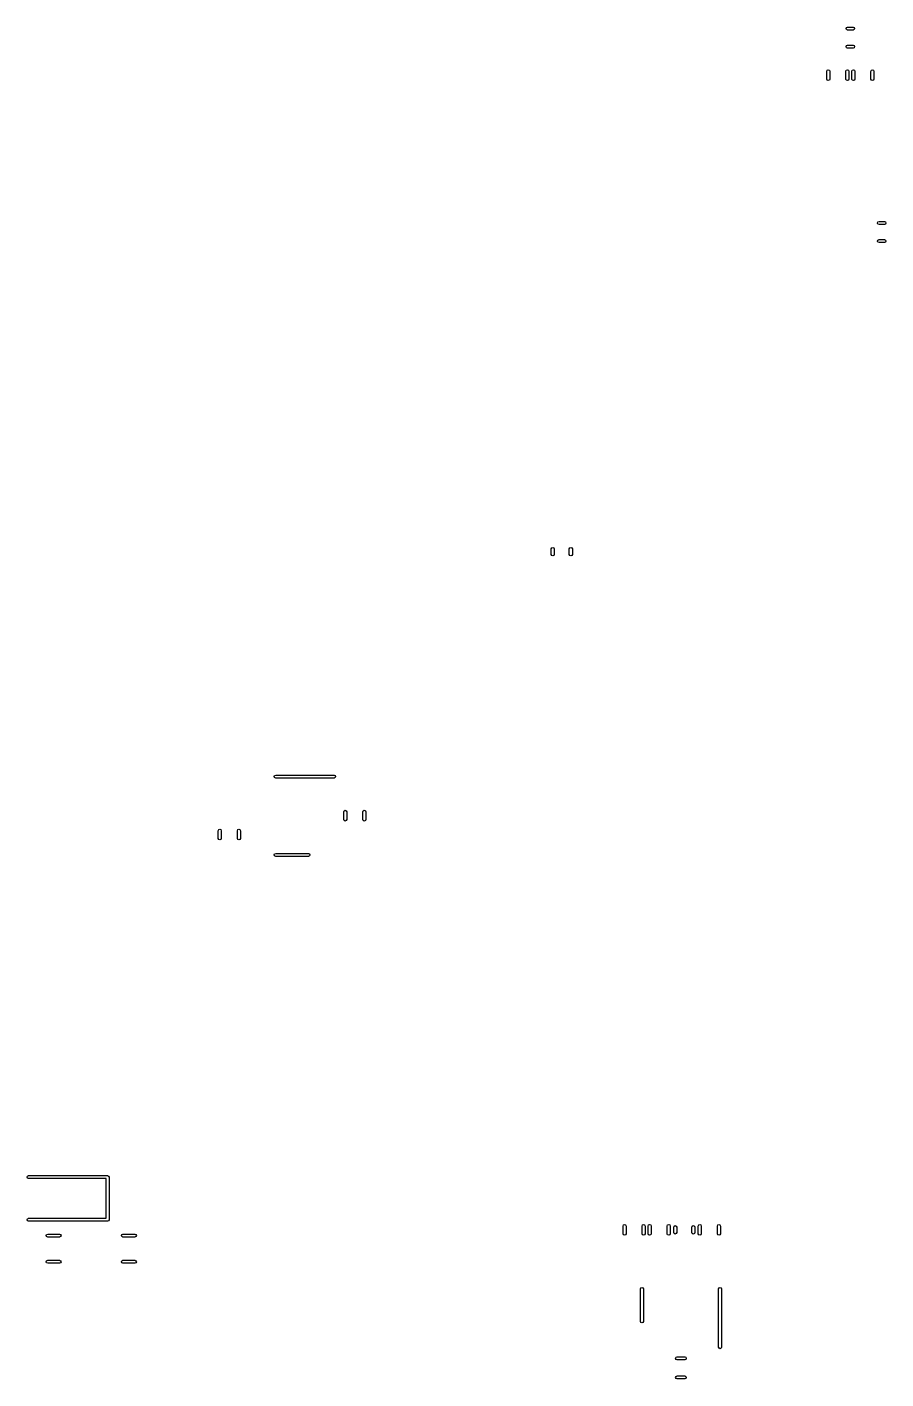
# Model space of a CAD drawing. Extents: x -2.59 to 3.11, y -1.11 to 1.37.
# Drawn here: x -2.591 to -1.243, y -0.982 to 1.139 of the extents above; entities that cross this region are included whole.
import ezdxf

# ---------------------------------------------------------------- set-up
doc = ezdxf.new("R2010")
doc.units = 0
doc.header["$MEASUREMENT"] = 0
doc.layers.add('BLACK', color=7, linetype='CONTINUOUS')

msp = doc.modelspace()

# ---------------------------------------------------------------- linework, layer by layer
at = {"layer": 'BLACK', "linetype": 'CONTINUOUS'}
for p, q in [((-1.3058, 1.1362), (-1.3051, 1.1379)), ((-1.3051, 1.1345), (-1.3058, 1.1362)), ((-1.3051, 1.1379), (-1.3035, 1.1386)), ((-1.3035, 1.1339), (-1.3051, 1.1345)), ((-1.3035, 1.1386), (-1.295, 1.1386)), ((-1.295, 1.1339), (-1.3035, 1.1339)), ((-1.295, 1.1386), (-1.2933, 1.1379)), ((-1.2933, 1.1345), (-1.295, 1.1339)), ((-1.2933, 1.1379), (-1.2926, 1.1362)), ((-1.2926, 1.1362), (-1.2933, 1.1345)), ((-1.3058, 1.1079), (-1.3051, 1.1095)), ((-1.3051, 1.1062), (-1.3058, 1.1079)), ((-1.3051, 1.1095), (-1.3035, 1.1102)), ((-1.3035, 1.1055), (-1.3051, 1.1062)), ((-1.3035, 1.1102), (-1.295, 1.1102)), ((-1.295, 1.1055), (-1.3035, 1.1055)), ((-1.295, 1.1102), (-1.2933, 1.1095)), ((-1.2933, 1.1062), (-1.295, 1.1055)), ((-1.2933, 1.1095), (-1.2926, 1.1079)), ((-1.2926, 1.1079), (-1.2933, 1.1062)), ((-1.3362, 1.069), (-1.3355, 1.0707)), ((-1.3362, 1.0569), (-1.3362, 1.069)), ((-1.3355, 1.0707), (-1.3339, 1.0714)), ((-1.3339, 1.0714), (-1.3322, 1.0707)), ((-1.3322, 1.0707), (-1.3315, 1.069)), ((-1.3315, 1.069), (-1.3315, 1.0569)), ((-1.3063, 1.069), (-1.3056, 1.0707)), ((-1.3063, 1.0569), (-1.3063, 1.069)), ((-1.3056, 1.0707), (-1.3039, 1.0714)), ((-1.3039, 1.0714), (-1.3023, 1.0707)), ((-1.3023, 1.0707), (-1.3016, 1.069)), ((-1.3016, 1.069), (-1.3016, 1.0569)), ((-1.2969, 1.069), (-1.2962, 1.0707)), ((-1.2969, 1.0569), (-1.2969, 1.069)), ((-1.2962, 1.0707), (-1.2945, 1.0714)), ((-1.2945, 1.0714), (-1.2928, 1.0707)), ((-1.2928, 1.0707), (-1.2921, 1.069)), ((-1.2921, 1.069), (-1.2921, 1.0569)), ((-1.2669, 1.069), (-1.2662, 1.0707)), ((-1.2669, 1.0569), (-1.2669, 1.069)), ((-1.2662, 1.0707), (-1.2646, 1.0714)), ((-1.2646, 1.0714), (-1.2629, 1.0707)), ((-1.2629, 1.0707), (-1.2622, 1.069)), ((-1.2622, 1.069), (-1.2622, 1.0569)), ((-1.3355, 1.0553), (-1.3362, 1.0569)), ((-1.3339, 1.0546), (-1.3355, 1.0553)), ((-1.3322, 1.0553), (-1.3339, 1.0546)), ((-1.3315, 1.0569), (-1.3322, 1.0553)), ((-1.3056, 1.0553), (-1.3063, 1.0569)), ((-1.3039, 1.0546), (-1.3056, 1.0553)), ((-1.3023, 1.0553), (-1.3039, 1.0546)), ((-1.3016, 1.0569), (-1.3023, 1.0553)), ((-1.2962, 1.0553), (-1.2969, 1.0569)), ((-1.2945, 1.0546), (-1.2962, 1.0553)), ((-1.2928, 1.0553), (-1.2945, 1.0546)), ((-1.2921, 1.0569), (-1.2928, 1.0553)), ((-1.2662, 1.0553), (-1.2669, 1.0569)), ((-1.2646, 1.0546), (-1.2662, 1.0553)), ((-1.2629, 1.0553), (-1.2646, 1.0546)), ((-1.2622, 1.0569), (-1.2629, 1.0553)), ((-1.2566, 0.8311), (-1.2559, 0.8328)), ((-1.2559, 0.8294), (-1.2566, 0.8311)), ((-1.2559, 0.8328), (-1.2543, 0.8335)), ((-1.2543, 0.8287), (-1.2559, 0.8294)), ((-1.2543, 0.8335), (-1.2457, 0.8335)), ((-1.2457, 0.8287), (-1.2543, 0.8287)), ((-1.2457, 0.8335), (-1.2441, 0.8328)), ((-1.2441, 0.8294), (-1.2457, 0.8287)), ((-1.2441, 0.8328), (-1.2434, 0.8311)), ((-1.2434, 0.8311), (-1.2441, 0.8294)), ((-1.2566, 0.8028), (-1.2559, 0.8044)), ((-1.2559, 0.8011), (-1.2566, 0.8028)), ((-1.2559, 0.8044), (-1.2543, 0.8051)), ((-1.2543, 0.8004), (-1.2559, 0.8011)), ((-1.2543, 0.8051), (-1.2457, 0.8051)), ((-1.2457, 0.8004), (-1.2543, 0.8004)), ((-1.2457, 0.8051), (-1.2441, 0.8044)), ((-1.2441, 0.8011), (-1.2457, 0.8004)), ((-1.2441, 0.8044), (-1.2434, 0.8028)), ((-1.2434, 0.8028), (-1.2441, 0.8011)), ((-1.7685, 0.32), (-1.7678, 0.3217)), ((-1.7685, 0.3115), (-1.7685, 0.32)), ((-1.7678, 0.3217), (-1.7661, 0.3224)), ((-1.7661, 0.3224), (-1.7645, 0.3217)), ((-1.7645, 0.3217), (-1.7638, 0.32)), ((-1.7638, 0.32), (-1.7638, 0.3115)), ((-1.7402, 0.32), (-1.7395, 0.3217)), ((-1.7402, 0.3115), (-1.7402, 0.32)), ((-1.7395, 0.3217), (-1.7378, 0.3224)), ((-1.7378, 0.3224), (-1.7361, 0.3217)), ((-1.7361, 0.3217), (-1.7354, 0.32)), ((-1.7354, 0.32), (-1.7354, 0.3115)), ((-1.7678, 0.3098), (-1.7685, 0.3115)), ((-1.7661, 0.3091), (-1.7678, 0.3098)), ((-1.7645, 0.3098), (-1.7661, 0.3091)), ((-1.7638, 0.3115), (-1.7645, 0.3098)), ((-1.7395, 0.3098), (-1.7402, 0.3115)), ((-1.7378, 0.3091), (-1.7395, 0.3098)), ((-1.7361, 0.3098), (-1.7378, 0.3091)), ((-1.7354, 0.3115), (-1.7361, 0.3098)), ((-2.2031, -0.037), (-2.2025, -0.0353)), ((-2.2025, -0.0387), (-2.2031, -0.037)), ((-2.2025, -0.0353), (-2.2008, -0.0346)), ((-2.2008, -0.0394), (-2.2025, -0.0387)), ((-2.2008, -0.0346), (-2.1092, -0.0346)), ((-2.1092, -0.0394), (-2.2008, -0.0394)), ((-2.1092, -0.0346), (-2.1076, -0.0353)), ((-2.1076, -0.0387), (-2.1092, -0.0394)), ((-2.1076, -0.0353), (-2.1069, -0.037)), ((-2.1069, -0.037), (-2.1076, -0.0387)), ((-2.0941, -0.0924), (-2.0934, -0.0907)), ((-2.0941, -0.1045), (-2.0941, -0.0924)), ((-2.0934, -0.1061), (-2.0941, -0.1045)), ((-2.0934, -0.0907), (-2.0917, -0.09)), ((-2.0917, -0.09), (-2.0901, -0.0907)), ((-2.0901, -0.0907), (-2.0894, -0.0924)), ((-2.0894, -0.1045), (-2.0901, -0.1061)), ((-2.0894, -0.0924), (-2.0894, -0.1045)), ((-2.0642, -0.0924), (-2.0635, -0.0907)), ((-2.0642, -0.1045), (-2.0642, -0.0924)), ((-2.0635, -0.1061), (-2.0642, -0.1045)), ((-2.0635, -0.0907), (-2.0618, -0.09)), ((-2.0618, -0.09), (-2.0601, -0.0907)), ((-2.0601, -0.0907), (-2.0595, -0.0924)), ((-2.0595, -0.1045), (-2.0601, -0.1061)), ((-2.0595, -0.0924), (-2.0595, -0.1045)), ((-2.2909, -0.1219), (-2.2902, -0.1202)), ((-2.2909, -0.134), (-2.2909, -0.1219)), ((-2.2902, -0.1202), (-2.2886, -0.1195)), ((-2.2886, -0.1195), (-2.2869, -0.1202)), ((-2.2869, -0.1202), (-2.2862, -0.1219)), ((-2.2862, -0.1219), (-2.2862, -0.134)), ((-2.261, -0.1219), (-2.2603, -0.1202)), ((-2.261, -0.134), (-2.261, -0.1219)), ((-2.2603, -0.1202), (-2.2587, -0.1195)), ((-2.2587, -0.1195), (-2.257, -0.1202)), ((-2.257, -0.1202), (-2.2563, -0.1219)), ((-2.2563, -0.1219), (-2.2563, -0.134)), ((-2.0917, -0.1068), (-2.0934, -0.1061)), ((-2.0901, -0.1061), (-2.0917, -0.1068)), ((-2.0618, -0.1068), (-2.0635, -0.1061)), ((-2.0601, -0.1061), (-2.0618, -0.1068)), ((-2.2902, -0.1357), (-2.2909, -0.134)), ((-2.2886, -0.1364), (-2.2902, -0.1357)), ((-2.2869, -0.1357), (-2.2886, -0.1364)), ((-2.2862, -0.134), (-2.2869, -0.1357)), ((-2.2603, -0.1357), (-2.261, -0.134)), ((-2.2587, -0.1364), (-2.2603, -0.1357)), ((-2.257, -0.1357), (-2.2587, -0.1364)), ((-2.2563, -0.134), (-2.257, -0.1357)), ((-2.2031, -0.1598), (-2.2025, -0.1582)), ((-2.2025, -0.1615), (-2.2031, -0.1598)), ((-2.2025, -0.1582), (-2.2008, -0.1575)), ((-2.2008, -0.1622), (-2.2025, -0.1615)), ((-2.2008, -0.1575), (-2.1496, -0.1575)), ((-2.1496, -0.1622), (-2.2008, -0.1622)), ((-2.1496, -0.1575), (-2.1479, -0.1582)), ((-2.1479, -0.1615), (-2.1496, -0.1622)), ((-2.1479, -0.1582), (-2.1472, -0.1598)), ((-2.1472, -0.1598), (-2.1479, -0.1615)), ((-2.5909, -0.6654), (-2.5903, -0.6637)), ((-2.5903, -0.667), (-2.5909, -0.6654)), ((-2.5903, -0.6637), (-2.5886, -0.663)), ((-2.5886, -0.6677), (-2.5903, -0.667)), ((-2.5886, -0.663), (-2.4646, -0.663)), ((-2.4669, -0.6677), (-2.5886, -0.6677)), ((-2.4669, -0.7299), (-2.4669, -0.6677)), ((-2.4646, -0.663), (-2.4629, -0.6637)), ((-2.4629, -0.6637), (-2.4622, -0.6654)), ((-2.4622, -0.6654), (-2.4622, -0.7323)), ((-2.5909, -0.7323), (-2.5903, -0.7306)), ((-2.5903, -0.734), (-2.5909, -0.7323)), ((-2.5903, -0.7306), (-2.5886, -0.7299)), ((-2.5886, -0.7346), (-2.5903, -0.734)), ((-2.5886, -0.7299), (-2.4669, -0.7299)), ((-2.4646, -0.7346), (-2.5886, -0.7346)), ((-2.4629, -0.734), (-2.4646, -0.7346)), ((-2.4622, -0.7323), (-2.4629, -0.734)), ((-1.6559, -0.742), (-1.6552, -0.7403)), ((-1.6559, -0.7541), (-1.6559, -0.742)), ((-1.6552, -0.7403), (-1.6535, -0.7396)), ((-1.6535, -0.7396), (-1.6519, -0.7403)), ((-1.6519, -0.7403), (-1.6512, -0.742)), ((-1.6512, -0.742), (-1.6512, -0.7541)), ((-1.626, -0.742), (-1.6253, -0.7403)), ((-1.626, -0.7541), (-1.626, -0.742)), ((-1.6253, -0.7403), (-1.6236, -0.7396)), ((-1.6236, -0.7396), (-1.622, -0.7403)), ((-1.622, -0.7403), (-1.6213, -0.742)), ((-1.6213, -0.742), (-1.6213, -0.7541)), ((-1.6165, -0.742), (-1.6158, -0.7403)), ((-1.6165, -0.7541), (-1.6165, -0.742)), ((-1.6158, -0.7403), (-1.6142, -0.7396)), ((-1.6142, -0.7396), (-1.6125, -0.7403)), ((-1.6125, -0.7403), (-1.6118, -0.742)), ((-1.6118, -0.742), (-1.6118, -0.7541)), ((-1.5866, -0.742), (-1.5859, -0.7403)), ((-1.5866, -0.7541), (-1.5866, -0.742)), ((-1.5859, -0.7403), (-1.5842, -0.7396)), ((-1.5842, -0.7396), (-1.5826, -0.7403)), ((-1.5826, -0.7403), (-1.5819, -0.742)), ((-1.5819, -0.742), (-1.5819, -0.7541)), ((-1.5764, -0.7438), (-1.5757, -0.7421)), ((-1.5757, -0.7421), (-1.574, -0.7414)), ((-1.574, -0.7414), (-1.5723, -0.7421)), ((-1.5723, -0.7421), (-1.5716, -0.7438)), ((-1.548, -0.7438), (-1.5473, -0.7421)), ((-1.5473, -0.7421), (-1.5457, -0.7414)), ((-1.5457, -0.7414), (-1.544, -0.7421)), ((-1.544, -0.7421), (-1.5433, -0.7438)), ((-1.5378, -0.742), (-1.5371, -0.7403)), ((-1.5378, -0.7541), (-1.5378, -0.742)), ((-1.5371, -0.7403), (-1.5354, -0.7396)), ((-1.5354, -0.7396), (-1.5338, -0.7403)), ((-1.5338, -0.7403), (-1.5331, -0.742)), ((-1.5331, -0.742), (-1.5331, -0.7541)), ((-1.5079, -0.742), (-1.5072, -0.7403)), ((-1.5079, -0.7541), (-1.5079, -0.742)), ((-1.5072, -0.7403), (-1.5055, -0.7396)), ((-1.5055, -0.7396), (-1.5038, -0.7403)), ((-1.5038, -0.7403), (-1.5031, -0.742)), ((-1.5031, -0.742), (-1.5031, -0.7541)), ((-2.5609, -0.757), (-2.5602, -0.7553)), ((-2.5602, -0.7587), (-2.5609, -0.757)), ((-2.5602, -0.7553), (-2.5585, -0.7546)), ((-2.5585, -0.7593), (-2.5602, -0.7587)), ((-2.5585, -0.7546), (-2.5399, -0.7546)), ((-2.5399, -0.7593), (-2.5585, -0.7593)), ((-2.5399, -0.7546), (-2.5382, -0.7553)), ((-2.5382, -0.7587), (-2.5399, -0.7593)), ((-2.5382, -0.7553), (-2.5375, -0.757)), ((-2.5375, -0.757), (-2.5382, -0.7587)), ((-2.4428, -0.757), (-2.4421, -0.7553)), ((-2.4421, -0.7587), (-2.4428, -0.757)), ((-2.4421, -0.7553), (-2.4404, -0.7546)), ((-2.4404, -0.7593), (-2.4421, -0.7587)), ((-2.4404, -0.7546), (-2.4218, -0.7546)), ((-2.4218, -0.7593), (-2.4404, -0.7593)), ((-2.4218, -0.7546), (-2.4201, -0.7553)), ((-2.4201, -0.7587), (-2.4218, -0.7593)), ((-2.4201, -0.7553), (-2.4194, -0.757)), ((-2.4194, -0.757), (-2.4201, -0.7587)), ((-1.6552, -0.7558), (-1.6559, -0.7541)), ((-1.6535, -0.7564), (-1.6552, -0.7558)), ((-1.6519, -0.7558), (-1.6535, -0.7564)), ((-1.6512, -0.7541), (-1.6519, -0.7558)), ((-1.6253, -0.7558), (-1.626, -0.7541)), ((-1.6236, -0.7564), (-1.6253, -0.7558)), ((-1.622, -0.7558), (-1.6236, -0.7564)), ((-1.6213, -0.7541), (-1.622, -0.7558)), ((-1.6158, -0.7558), (-1.6165, -0.7541)), ((-1.6142, -0.7564), (-1.6158, -0.7558)), ((-1.6125, -0.7558), (-1.6142, -0.7564)), ((-1.6118, -0.7541), (-1.6125, -0.7558)), ((-1.5859, -0.7558), (-1.5866, -0.7541)), ((-1.5842, -0.7564), (-1.5859, -0.7558)), ((-1.5826, -0.7558), (-1.5842, -0.7564)), ((-1.5819, -0.7541), (-1.5826, -0.7558)), ((-1.5764, -0.7523), (-1.5764, -0.7438)), ((-1.5757, -0.7539), (-1.5764, -0.7523)), ((-1.574, -0.7546), (-1.5757, -0.7539)), ((-1.5723, -0.7539), (-1.574, -0.7546)), ((-1.5716, -0.7523), (-1.5723, -0.7539)), ((-1.5716, -0.7438), (-1.5716, -0.7523)), ((-1.548, -0.7523), (-1.548, -0.7438)), ((-1.5473, -0.7539), (-1.548, -0.7523)), ((-1.5457, -0.7546), (-1.5473, -0.7539)), ((-1.544, -0.7539), (-1.5457, -0.7546)), ((-1.5433, -0.7523), (-1.544, -0.7539)), ((-1.5433, -0.7438), (-1.5433, -0.7523)), ((-1.5371, -0.7558), (-1.5378, -0.7541)), ((-1.5354, -0.7564), (-1.5371, -0.7558)), ((-1.5338, -0.7558), (-1.5354, -0.7564)), ((-1.5331, -0.7541), (-1.5338, -0.7558)), ((-1.5072, -0.7558), (-1.5079, -0.7541)), ((-1.5055, -0.7564), (-1.5072, -0.7558)), ((-1.5038, -0.7558), (-1.5055, -0.7564)), ((-1.5031, -0.7541), (-1.5038, -0.7558)), ((-2.5609, -0.7981), (-2.5602, -0.7965)), ((-2.5602, -0.7998), (-2.5609, -0.7981)), ((-2.5602, -0.7965), (-2.5585, -0.7958)), ((-2.5585, -0.8005), (-2.5602, -0.7998)), ((-2.5585, -0.7958), (-2.5399, -0.7958)), ((-2.5399, -0.8005), (-2.5585, -0.8005)), ((-2.5399, -0.7958), (-2.5382, -0.7965)), ((-2.5382, -0.7998), (-2.5399, -0.8005)), ((-2.5382, -0.7965), (-2.5375, -0.7981)), ((-2.5375, -0.7981), (-2.5382, -0.7998)), ((-2.4428, -0.7981), (-2.4421, -0.7965)), ((-2.4421, -0.7998), (-2.4428, -0.7981)), ((-2.4421, -0.7965), (-2.4404, -0.7958)), ((-2.4404, -0.8005), (-2.4421, -0.7998)), ((-2.4404, -0.7958), (-2.4218, -0.7958)), ((-2.4218, -0.8005), (-2.4404, -0.8005)), ((-2.4218, -0.7958), (-2.4201, -0.7965)), ((-2.4201, -0.7998), (-2.4218, -0.8005)), ((-2.4201, -0.7965), (-2.4194, -0.7981)), ((-2.4194, -0.7981), (-2.4201, -0.7998)), ((-1.6287, -0.8406), (-1.628, -0.8389)), ((-1.6287, -0.8917), (-1.6287, -0.8406)), ((-1.628, -0.8389), (-1.6264, -0.8382)), ((-1.6264, -0.8382), (-1.6247, -0.8389)), ((-1.6247, -0.8389), (-1.624, -0.8406)), ((-1.624, -0.8406), (-1.624, -0.8917)), ((-1.5059, -0.8406), (-1.5052, -0.8389)), ((-1.5059, -0.9321), (-1.5059, -0.8406)), ((-1.5052, -0.8389), (-1.5035, -0.8382)), ((-1.5035, -0.8382), (-1.5019, -0.8389)), ((-1.5019, -0.8389), (-1.5012, -0.8406)), ((-1.5012, -0.8406), (-1.5012, -0.9321)), ((-1.628, -0.8934), (-1.6287, -0.8917)), ((-1.6264, -0.8941), (-1.628, -0.8934)), ((-1.6247, -0.8934), (-1.6264, -0.8941)), ((-1.624, -0.8917), (-1.6247, -0.8934)), ((-1.5052, -0.9338), (-1.5059, -0.9321)), ((-1.5012, -0.9321), (-1.5019, -0.9338)), ((-1.5734, -0.9496), (-1.5727, -0.9479)), ((-1.5727, -0.9513), (-1.5734, -0.9496)), ((-1.5727, -0.9479), (-1.571, -0.9472)), ((-1.571, -0.952), (-1.5727, -0.9513)), ((-1.571, -0.9472), (-1.5589, -0.9472)), ((-1.5589, -0.952), (-1.571, -0.952)), ((-1.5589, -0.9472), (-1.5572, -0.9479)), ((-1.5572, -0.9513), (-1.5589, -0.952)), ((-1.5572, -0.9479), (-1.5566, -0.9496)), ((-1.5566, -0.9496), (-1.5572, -0.9513)), ((-1.5035, -0.9344), (-1.5052, -0.9338)), ((-1.5019, -0.9338), (-1.5035, -0.9344)), ((-1.5734, -0.9795), (-1.5727, -0.9779)), ((-1.5727, -0.9812), (-1.5734, -0.9795)), ((-1.5727, -0.9779), (-1.571, -0.9772)), ((-1.571, -0.9819), (-1.5727, -0.9812)), ((-1.571, -0.9772), (-1.5589, -0.9772)), ((-1.5589, -0.9819), (-1.571, -0.9819)), ((-1.5589, -0.9772), (-1.5572, -0.9779)), ((-1.5572, -0.9812), (-1.5589, -0.9819)), ((-1.5572, -0.9779), (-1.5566, -0.9795)), ((-1.5566, -0.9795), (-1.5572, -0.9812))]:
    msp.add_line(p, q, dxfattribs=at)

doc.saveas('drawing.dxf')
